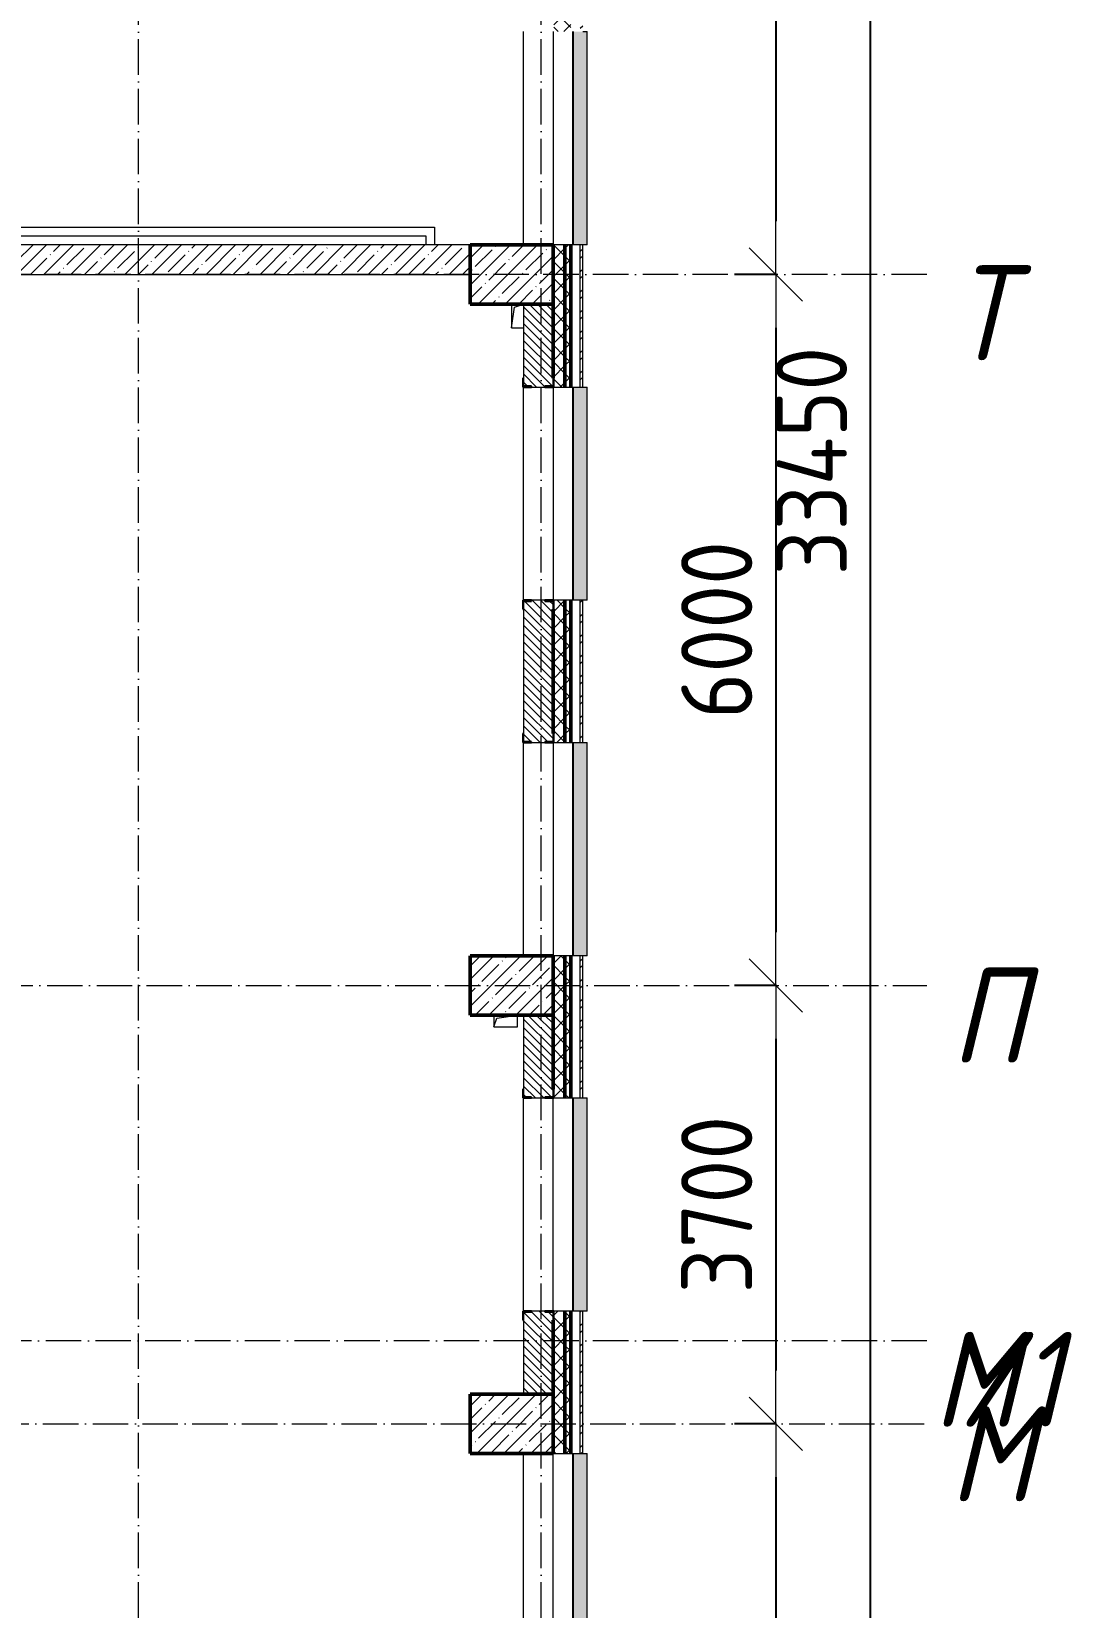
# Model space of a CAD drawing. Header units: millimetres. Extents: x 2294 to 908349, y -83289 to 219220.
# Drawn here: x 184729 to 193520, y 27256 to 40556 of the extents above; entities that cross this region are included whole.
import ezdxf

# ---------------------------------------------------------------- set-up
doc = ezdxf.new("R2010")
doc.units = ezdxf.units.MM
doc.linetypes.add('50_200_ШТРИХ_1Т_ш5_п1_п1_', pattern=[700, 500, -100, 0, -100])
for name, color, linetype, lineweight in [('A-____-____-DIMS', 7, 'Continuous', 9), ('A-DETL-____-OTLN-4', 7, 'Continuous', 18), ('A-GENM-____-MCUT', 7, 'Continuous', 25), ('A-GENM-____-OTLN', 7, 'Continuous', 9), ('A-GENM-____-OTLN-1', 7, 'Continuous', 25), ('A-GLAZ-____-OTLN', 7, 'Continuous', 9), ('A-WALL-____-MCUT-1', 7, 'Continuous', 9), ('A-WALL-____-MCUT-2', 7, 'Continuous', 50), ('A-WALL-____-MCUT-3', 7, 'Continuous', 9), ('A-WALL-____-OTLN', 7, 'Continuous', 9), ('A-WALL-____-PATT-1', 7, 'Continuous', 9), ('A-WALL-FNSH-MCUT-1', 7, 'Continuous', 9), ('S-COLS-____-MCUT', 7, 'Continuous', 50), ('S-COLS-____-OTLN', 7, 'Continuous', 9), ('S-GRID-____-IDEN', 7, 'Continuous', 9), ('S-GRID-____-OTLN-1', 7, '50_200_ШТРИХ_1Т_ш5_п1_п1_', 9)]:
    doc.layers.add(name, color=color, linetype=linetype, lineweight=lineweight)
doc.layers.add('A-GLAZ-____-OTLN-1', color=7, linetype='Continuous', lineweight=9, true_color=0xc0c0c0)
doc.styles.add('ISOCPEUR_I', font='isocpeui.ttf', dxfattribs={"width": 0.9, "height": 2.5})
doc.styles.add('СПДС', font='isocpeur.ttf', dxfattribs={"width": 0.9})
doc.dimstyles.new('Размера А3', dxfattribs={"dimtxt": 800, "dimasz": 450, "dimexe": 350, "dimexo": 100, "dimgap": 200, "dimtad": 1, "dimdec": 0, "dimrnd": 10, "dimzin": 0, "dimdsep": 46, "dimtxsty": 'СПДС', "dimblk": 'ARROWHEAD_6', "dimcen": 1, "dimclrd": 5, "dimclre": 5, "dimclrt": 5, "dimazin": 0, "dimtfac": 1, "dimtdec": 0, "dimtmove": 2, "dimatfit": 3, "dimfxl": 1, "dimtolj": 1, "dimtzin": 0, "dimarcsym": 0})
pattern_1 = [(45, (165583.51, 6025.28), (-70.71068, 70.71068), []), (135, (165583.51, 6025.28), (-70.71068, -70.71068), [])]
pattern_2 = [(135, (165583.507, 6025.276), (-35.35534, -35.35534), [])]

# ---------------------------------------------------------------- blocks, each defined once
blk = doc.blocks.new('ARROWHEAD_6')
at = {"color": 0, "linetype": 'Continuous'}
for p, q in [((-0.5, -0.5), (0.5, 0.5)), ((0, 0), (-1, 0))]:
    blk.add_line(p, q, dxfattribs=at)
blk = doc.blocks.new('*D2794')
at = {"layer": 'A-____-____-DIMS', "color": 0, "lineweight": -2, "transparency": 16777216}
for p, q in [((191022, 44506), (190666, 44506)), ((191016, 44056), (191016, 38956)), ((191022, 38506), (190666, 38506))]:
    blk.add_line(p, q, dxfattribs=at)
at = {"layer": 'Defpoints', "color": 0, "transparency": 16777216}
for p in [(191122, 44506), (191016, 38506), (191122, 38506)]:
    blk.add_point(p, dxfattribs=at)
at = {"layer": 'A-____-____-DIMS', "color": 0, "lineweight": -2, "transparency": 16777216, "xscale": 450, "yscale": 450, "zscale": 450}
for p, rotation in [((191016, 44506), 90), ((191016, 38506), 270)]:
    blk.add_blockref('ARROWHEAD_6', p, dxfattribs=dict(at, rotation=rotation))
at = {"layer": 'A-____-____-DIMS', "color": 0, "transparency": 16777216, "insert": (190516, 41506), "char_height": 600, "attachment_point": 5, "rotation": 90, "style": 'СПДС'}
blk.add_mtext('\\A1;6000', dxfattribs=at)
blk = doc.blocks.new('*D2795')
at = {"layer": 'A-____-____-DIMS', "color": 0, "lineweight": -2, "transparency": 16777216}
for p, q in [((191022, 38506), (190666, 38506)), ((191016, 38056), (191016, 32956)), ((191022, 32506), (190666, 32506))]:
    blk.add_line(p, q, dxfattribs=at)
at = {"layer": 'Defpoints', "color": 0, "transparency": 16777216}
for p in [(191122, 38506), (191016, 32506), (191122, 32506)]:
    blk.add_point(p, dxfattribs=at)
at = {"layer": 'A-____-____-DIMS', "color": 0, "lineweight": -2, "transparency": 16777216, "xscale": 450, "yscale": 450, "zscale": 450}
for p, rotation in [((191016, 38506), 90), ((191016, 32506), 270)]:
    blk.add_blockref('ARROWHEAD_6', p, dxfattribs=dict(at, rotation=rotation))
at = {"layer": 'A-____-____-DIMS', "color": 0, "transparency": 16777216, "insert": (190516, 35506), "char_height": 600, "attachment_point": 5, "rotation": 90, "style": 'СПДС'}
blk.add_mtext('\\A1;6000', dxfattribs=at)
blk = doc.blocks.new('*D2796')
at = {"layer": 'A-____-____-DIMS', "color": 0, "lineweight": -2, "transparency": 16777216}
for p, q in [((191022, 32506), (190666, 32506)), ((191016, 32056), (191016, 29256)), ((191022, 28806), (190666, 28806))]:
    blk.add_line(p, q, dxfattribs=at)
at = {"layer": 'Defpoints', "color": 0, "transparency": 16777216}
for p in [(191122, 32506), (191016, 28806), (191122, 28806)]:
    blk.add_point(p, dxfattribs=at)
at = {"layer": 'A-____-____-DIMS', "color": 0, "lineweight": -2, "transparency": 16777216, "xscale": 450, "yscale": 450, "zscale": 450}
for p, rotation in [((191016, 32506), 90), ((191016, 28806), 270)]:
    blk.add_blockref('ARROWHEAD_6', p, dxfattribs=dict(at, rotation=rotation))
at = {"layer": 'A-____-____-DIMS', "color": 0, "transparency": 16777216, "insert": (190516, 30656), "char_height": 600, "attachment_point": 5, "rotation": 90, "style": 'СПДС'}
blk.add_mtext('\\A1;3700', dxfattribs=at)
blk = doc.blocks.new('*D2797')
at = {"layer": 'A-____-____-DIMS', "color": 0, "lineweight": -2, "transparency": 16777216}
for p, q in [((191022, 28806), (190666, 28806)), ((191016, 28356), (191016, 23956)), ((191022, 23506), (190666, 23506))]:
    blk.add_line(p, q, dxfattribs=at)
at = {"layer": 'Defpoints', "color": 0, "transparency": 16777216}
for p in [(191122, 28806), (191016, 23506), (191122, 23506)]:
    blk.add_point(p, dxfattribs=at)
at = {"layer": 'A-____-____-DIMS', "color": 0, "lineweight": -2, "transparency": 16777216, "xscale": 450, "yscale": 450, "zscale": 450}
for p, rotation in [((191016, 28806), 90), ((191016, 23506), 270)]:
    blk.add_blockref('ARROWHEAD_6', p, dxfattribs=dict(at, rotation=rotation))
at = {"layer": 'A-____-____-DIMS', "color": 0, "transparency": 16777216, "insert": (190516, 26156), "char_height": 600, "attachment_point": 5, "rotation": 90, "style": 'СПДС'}
blk.add_mtext('\\A1;5300', dxfattribs=at)
blk = doc.blocks.new('*D2799')
at = {"layer": 'A-____-____-DIMS', "color": 0, "lineweight": -2, "transparency": 16777216}
for p, q in [((191810, 53656), (192166, 53656)), ((191816, 20656), (191816, 53206)), ((191810, 20206), (192166, 20206))]:
    blk.add_line(p, q, dxfattribs=at)
at = {"layer": 'Defpoints', "color": 0, "transparency": 16777216}
for p in [(191710, 53656), (191816, 53656), (191710, 20206)]:
    blk.add_point(p, dxfattribs=at)
at = {"layer": 'A-____-____-DIMS', "color": 0, "lineweight": -2, "transparency": 16777216, "xscale": 450, "yscale": 450, "zscale": 450}
for p, rotation in [((191816, 53656), 90), ((191816, 20206), 270)]:
    blk.add_blockref('ARROWHEAD_6', p, dxfattribs=dict(at, rotation=rotation))
at = {"layer": 'A-____-____-DIMS', "color": 0, "transparency": 16777216, "insert": (191316, 36931), "char_height": 600, "attachment_point": 5, "rotation": 90, "style": 'СПДС'}
blk.add_mtext('\\A1;33450', dxfattribs=at)
blk = doc.blocks.new('BSC_Колонна _Прямоугольная - 500х700-25976089-АР1_План отверстий 3 этажа в осях 1-64_А-ГГ')
at = {"layer": 'S-COLS-____-OTLN'}
h = blk.add_hatch(dxfattribs=at)
h.set_pattern_fill('FP_40', color=256, style=0, pattern_type=2)
h.set_pattern_definition([(315, (-32481.04, 23200), (114.04925, 114.04925), []), (315, (-32481.04, 23085.95), (114.04925, 114.04925), [201.613, -40.323, 3.353, -36.97])])
h.paths.add_polyline_path([(-250, 350), (-250, -350), (250, -350), (250, 350)], flags=0)
at = {"layer": 'S-COLS-____-MCUT'}
for p, q in [((250, 350), (-250, 350)), ((-250, 350), (-250, -350)), ((250, -350), (250, 350)), ((-250, -350), (250, -350))]:
    blk.add_line(p, q, dxfattribs=at)
blk = doc.blocks.new('BSC_Колонна _Прямоугольная - 500х700-V126-АР1_План отверстий 3 этажа в осях 1-64_А-ГГ')
at = {"layer": 'S-COLS-____-OTLN'}
h = blk.add_hatch(dxfattribs=at)
h.set_pattern_fill('FP_149', color=256, style=0, pattern_type=2)
h.set_pattern_definition([(315, (-22781.04, 23200), (114.04925, 114.04925), []), (315, (-22781.04, 23085.95), (114.04925, 114.04925), [201.613, -40.323, 3.353, -36.97])])
h.paths.add_polyline_path([(-250, 350), (-250, -350), (250, -350), (250, 350)], flags=0)
at = {"layer": 'S-COLS-____-MCUT'}
for p, q in [((250, 350), (-250, 350)), ((-250, 350), (-250, -350)), ((250, -350), (250, 350)), ((-250, -350), (250, -350))]:
    blk.add_line(p, q, dxfattribs=at)
blk = doc.blocks.new('BSC_Колонна _Прямоугольная - 500х700-V127-АР1_План отверстий 3 этажа в осях 1-64_А-ГГ')
at = {"layer": 'S-COLS-____-OTLN'}
h = blk.add_hatch(dxfattribs=at)
h.set_pattern_fill('FP_150', color=256, style=0, pattern_type=2)
h.set_pattern_definition([(315, (-26481.04, 23200), (114.04925, 114.04925), []), (315, (-26481.04, 23085.95), (114.04925, 114.04925), [201.613, -40.323, 3.353, -36.97])])
h.paths.add_polyline_path([(-250, 237), (-250, -350), (250, -350), (250, 350), (-250, 350)], flags=0)
at = {"layer": 'S-COLS-____-MCUT'}
for p, q in [((250, 350), (-250, 350)), ((-250, 350), (-250, -350)), ((250, -350), (250, 350)), ((-250, -350), (250, -350))]:
    blk.add_line(p, q, dxfattribs=at)
blk = doc.blocks.new('Фахверк_СКБ_Уголок - 250_2700-27497298-АР1_План отверстий 3 этажа в осях 1-64_А-ГГ')
at = {"layer": 'A-GENM-____-MCUT'}
for p, q in [((200, 181), (125, 181)), ((125, 181), (125, 106)), ((131, 106), (131, 175)), ((131, 175), (200, 175)), ((200, 175), (200, 181)), ((125, 106), (131, 106)), ((131, -6), (125, -6)), ((125, -6), (125, -81)), ((125, -81), (200, -81)), ((131, -75), (131, -6)), ((200, -75), (131, -75)), ((200, -81), (200, -75))]:
    blk.add_line(p, q, dxfattribs=at)
blk = doc.blocks.new('AR_Отверстие прямоугольное _в плите_ - AR_Отверстие прямоугольное _в плите_-30510803-АР1_План отверстий 3 этажа в осях 1-64_А-ГГ')
at = {"layer": 'A-GENM-____-OTLN'}
for p, q in [((-50, 100), (-50, -100)), ((-50, -100), (-25, 75)), ((-25, 75), (50, 100)), ((-50, -100), (50, -100))]:
    blk.add_line(p, q, dxfattribs=at)
blk = doc.blocks.new('AR_Отверстие прямоугольное _в плите_ - AR_Отверстие прямоугольное _в плите_-V183-АР1_План отверстий 3 этажа в осях 1-64_А-ГГ')
at = {"layer": 'A-GENM-____-OTLN'}
for p, q in [((-100, 50), (-100, -50)), ((-100, -50), (-75, 25)), ((-75, 25), (100, 50)), ((100, -50), (100, 50)), ((-100, -50), (100, -50))]:
    blk.add_line(p, q, dxfattribs=at)
blk = doc.blocks.new('Отлив_СКБ - Отлив витража_120_НВФ-31885687-АР1_План отверстий 3 этажа в осях 1-64_А-ГГ')
at = {"layer": 'A-GLAZ-____-OTLN-1'}
for points in [[(0, 0), (0, -2), (1800, -2), (1800, 0), (534, 0)], [(0, -2), (0, -120), (1800, -120), (1800, -2), (534, -2)]]:
    blk.add_hatch(color=256, dxfattribs=at).paths.add_polyline_path(points, flags=0)
at = {"layer": 'A-GLAZ-____-OTLN'}
for p, q in [((0, 0), (1800, 0)), ((1800, -2), (0, -2)), ((0, -120), (0, -83)), ((0, -120), (1800, -120)), ((1800, -83), (1800, -120))]:
    blk.add_line(p, q, dxfattribs=at)
blk = doc.blocks.new('3floor')
at = {"layer": 'A-WALL-____-PATT-1'}
h = blk.add_hatch(dxfattribs=at)
h.set_pattern_fill('FP_1', color=256, style=0, pattern_type=2)
h.set_pattern_definition(pattern_1)
h.paths.add_polyline_path([(189234, 15556), (189234, 17756), (189140, 17756), (189140, 17681), (189134, 17681), (189134, 15556)], flags=0)
h.paths.add_polyline_path([(189234, 19556), (189234, 20756), (189140, 20756), (189140, 20681), (189134, 20681), (189134, 19631), (189140, 19631), (189140, 19556)], flags=0)
h.paths.add_polyline_path([(189234, 22556), (189234, 23756), (189134, 23756), (189134, 22631), (189140, 22631), (189140, 22556)], flags=0)
h.paths.add_polyline_path([(189234, 25556), (189234, 26756), (189140, 26756), (189140, 26681), (189134, 26681), (189134, 25631), (189140, 25631), (189140, 25556)], flags=0)
h.paths.add_polyline_path([(189134, 28556), (189234, 28556), (189234, 29756), (189140, 29756), (189140, 29681), (189134, 29681), (189134, 29056)], flags=0)
h.paths.add_polyline_path([(189140, 31556), (189234, 31556), (189234, 32756), (189134, 32756), (189134, 31631), (189140, 31631), (189140, 31562)], flags=0)
h.paths.add_polyline_path([(189140, 34556), (189234, 34556), (189234, 35756), (189140, 35756), (189140, 35681), (189134, 35681), (189134, 34631), (189140, 34631), (189140, 34562)], flags=0)
h.paths.add_polyline_path([(189140, 37556), (189234, 37556), (189234, 38756), (189134, 38756), (189134, 37631), (189140, 37631), (189140, 37562)], flags=0)
h.paths.add_polyline_path([(189234, 40556), (189234, 41756), (189140, 41756), (189140, 41681), (189134, 41681), (189134, 40631), (189140, 40631), (189140, 40556)], flags=0)
h.paths.add_polyline_path([(189140, 43556), (189234, 43556), (189234, 44756), (189134, 44756), (189134, 43631), (189140, 43631), (189140, 43562)], flags=0)
h.paths.add_polyline_path([(189234, 46556), (189234, 47806), (189140, 47806), (189140, 47731), (189134, 47731), (189134, 46631), (189140, 46631), (189140, 46556)], flags=0)
h.paths.add_polyline_path([(189234, 49606), (189234, 53756), (189134, 53756), (189134, 49606)], flags=0)
h = blk.add_hatch(dxfattribs=at)
h.set_pattern_fill('FP_1', color=256, style=0, pattern_type=2)
h.set_pattern_definition(pattern_1)
h.paths.add_polyline_path([(189284, 15556), (189284, 17756), (189234, 17756), (189234, 15556)], flags=0)
h.paths.add_polyline_path([(189284, 19556), (189284, 20756), (189234, 20756), (189234, 19556)], flags=0)
h.paths.add_polyline_path([(189284, 22556), (189284, 23756), (189234, 23756), (189234, 22556)], flags=0)
h.paths.add_polyline_path([(189284, 25556), (189284, 26756), (189234, 26756), (189234, 25556)], flags=0)
h.paths.add_polyline_path([(189284, 28556), (189284, 29756), (189234, 29756), (189234, 28556)], flags=0)
h.paths.add_polyline_path([(189234, 31556), (189284, 31556), (189284, 32756), (189234, 32756), (189234, 32560)], flags=0)
h.paths.add_polyline_path([(189234, 34556), (189284, 34556), (189284, 35756), (189234, 35756)], flags=0)
h.paths.add_polyline_path([(189284, 37556), (189284, 38756), (189234, 38756), (189234, 37556)], flags=0)
h.paths.add_polyline_path([(189234, 40556), (189284, 40556), (189284, 41756), (189234, 41756), (189234, 41161)], flags=0)
h.paths.add_polyline_path([(189234, 43556), (189284, 43556), (189284, 44756), (189234, 44756), (189234, 44601)], flags=0)
h.paths.add_polyline_path([(189284, 46556), (189284, 47806), (189234, 47806), (189234, 46556)], flags=0)
h.paths.add_polyline_path([(189284, 49606), (189284, 53756), (189234, 53756), (189234, 49606)], flags=0)
h = blk.add_hatch(dxfattribs=at)
h.set_pattern_fill('FP_3', color=256, style=0, pattern_type=2)
h.set_pattern_definition([(45, (165583.51, 6025.28), (-85.5366, 85.5366), []), (45, (165640.53, 6025.28), (-85.5366, 85.5366), [])])
h.paths.add_polyline_path([(189364, 15746), (189384, 15746), (189384, 17756), (189364, 17756), (189364, 15790)], flags=0)
h.paths.add_polyline_path([(189384, 19556), (189384, 20756), (189364, 20756), (189364, 19556)], flags=0)
h.paths.add_polyline_path([(189384, 22556), (189384, 23756), (189364, 23756), (189364, 22556)], flags=0)
h.paths.add_polyline_path([(189384, 25556), (189384, 26756), (189364, 26756), (189364, 25556)], flags=0)
h.paths.add_polyline_path([(189364, 28556), (189384, 28556), (189384, 29756), (189364, 29756)], flags=0)
h.paths.add_polyline_path([(189384, 31556), (189384, 32756), (189364, 32756), (189364, 31556)], flags=0)
h.paths.add_polyline_path([(189384, 34556), (189384, 35756), (189364, 35756), (189364, 34556)], flags=0)
h.paths.add_polyline_path([(189364, 37556), (189384, 37556), (189384, 38756), (189364, 38756), (189364, 37720)], flags=0)
h.paths.add_polyline_path([(189384, 40556), (189384, 41756), (189364, 41756), (189364, 40556)], flags=0)
h.paths.add_polyline_path([(189384, 43556), (189384, 44756), (189364, 44756), (189364, 43556)], flags=0)
h.paths.add_polyline_path([(189364, 46556), (189384, 46556), (189384, 47576), (189364, 47576), (189364, 47181)], flags=0)
h = blk.add_hatch(dxfattribs=at)
h.set_pattern_fill('FP_38', color=256, style=0, pattern_type=2)
h.set_pattern_definition([(45, (165583.5, 6025.28), (-114.04925, 114.04925), []), (45, (165697.56, 6025.28), (-114.04925, 114.04925), [201.612, -40.322, 3.353, -36.97])])
h.paths.add_polyline_path([(188434, 38506), (188434, 38756), (182034, 38756), (182034, 38506), (186779, 38506)], flags=0)
h.paths.add_polyline_path([(180884, 38506), (180884, 38756), (180184, 38756), (180184, 38506)], flags=0)
h = blk.add_hatch(dxfattribs=at)
h.set_pattern_fill('FP_6', color=256, style=0, pattern_type=2)
h.set_pattern_definition(pattern_2)
h.paths.add_polyline_path([(189065, 34556), (189065, 34562), (189134, 34562), (189134, 35750), (189065, 35750), (189065, 35756), (188953, 35756), (188953, 35750), (188884, 35750), (188884, 34562), (188953, 34562), (188953, 34556)], flags=0)
h.paths.add_polyline_path([(189065, 37556), (189065, 37562), (189134, 37562), (189134, 38256), (188884, 38256), (188884, 37562), (188953, 37562), (188953, 37556)], flags=0)
h = blk.add_hatch(dxfattribs=at)
h.set_pattern_fill('FP_6', color=256, style=0, pattern_type=2)
h.set_pattern_definition(pattern_2)
h.paths.add_polyline_path([(188953, 29056), (189134, 29056), (189134, 29750), (189065, 29750), (189065, 29756), (188953, 29756), (188953, 29750), (188884, 29750), (188884, 29056)], flags=0)
h.paths.add_polyline_path([(188953, 31556), (189065, 31556), (189065, 31562), (189134, 31562), (189134, 32256), (188884, 32256), (188884, 31562), (188953, 31562)], flags=0)
at = {"layer": 'A-DETL-____-OTLN-4'}
for p, q in [((180384, 38906), (188134, 38906)), ((188134, 38906), (188134, 38756)), ((180384, 38831), (188059, 38831)), ((188059, 38831), (188059, 38756))]:
    blk.add_line(p, q, dxfattribs=at)
at = {"layer": 'A-WALL-____-MCUT-1'}
for p, q in [((188434, 38756), (182034, 38756)), ((182034, 38506), (188434, 38506))]:
    blk.add_line(p, q, dxfattribs=at)
at = {"layer": 'A-WALL-____-MCUT-2'}
for p, q in [((189234, 37556), (189234, 38756)), ((189284, 37556), (189284, 38756)), ((189134, 38256), (189134, 37631)), ((189134, 35681), (189134, 34631)), ((189234, 34556), (189234, 35756)), ((189284, 34556), (189284, 35756)), ((189234, 31556), (189234, 32756)), ((189284, 31556), (189284, 32756)), ((189134, 32256), (189134, 31631)), ((189134, 29681), (189134, 29056)), ((189234, 28556), (189234, 29756)), ((189284, 28556), (189284, 29756))]:
    blk.add_line(p, q, dxfattribs=at)
at = {"layer": 'A-WALL-____-MCUT-3'}
for p, q in [((189364, 38756), (189134, 38756)), ((189364, 37556), (189364, 38756)), ((188884, 38256), (188884, 37631)), ((188953, 37556), (189065, 37556)), ((189140, 37556), (189364, 37556)), ((188884, 35681), (188884, 34631)), ((189065, 35756), (188953, 35756)), ((189364, 35756), (189140, 35756)), ((189364, 34556), (189364, 35756)), ((188953, 34556), (189065, 34556)), ((189140, 34556), (189364, 34556)), ((189364, 32756), (189134, 32756)), ((189364, 31556), (189364, 32756)), ((188884, 32256), (188884, 31631)), ((188953, 31556), (189065, 31556)), ((189140, 31556), (189364, 31556)), ((188884, 29681), (188884, 29056)), ((189065, 29756), (188953, 29756)), ((189364, 29756), (189140, 29756)), ((189364, 28556), (189364, 29756)), ((189134, 28556), (189364, 28556))]:
    blk.add_line(p, q, dxfattribs=at)
at = {"layer": 'A-WALL-____-OTLN'}
for p, q in [((188884, 38756), (188884, 40556)), ((189134, 40556), (189134, 38756)), ((189134, 38756), (189134, 38756)), ((188884, 35756), (188884, 37556)), ((189134, 37556), (189134, 35756)), ((189134, 35756), (189134, 35756)), ((188884, 32756), (188884, 34556)), ((189134, 34556), (189134, 34556)), ((189134, 34556), (189134, 32756)), ((188884, 29756), (188884, 31556)), ((189134, 29756), (189134, 31556)), ((188884, 26756), (188884, 28556)), ((189134, 26756), (189134, 28556))]:
    blk.add_line(p, q, dxfattribs=at)
at = {"layer": 'A-WALL-FNSH-MCUT-1'}
for p, q in [((189384, 38756), (189364, 38756)), ((189384, 37556), (189384, 38756)), ((189364, 37556), (189384, 37556)), ((189384, 35756), (189364, 35756)), ((189384, 34556), (189384, 35756)), ((189364, 34556), (189384, 34556)), ((189384, 32756), (189364, 32756)), ((189384, 31556), (189384, 32756)), ((189364, 31556), (189384, 31556)), ((189384, 29756), (189364, 29756)), ((189384, 28556), (189384, 29756)), ((189364, 28556), (189384, 28556))]:
    blk.add_line(p, q, dxfattribs=at)
at = {"layer": 'A-GENM-____-OTLN'}
for name, p in [('AR_Отверстие прямоугольное _в плите_ - AR_Отверстие прямоугольное _в плите_-30510803-АР1_План отверстий 3 этажа в осях 1-64_А-ГГ', (188834, 38156)), ('AR_Отверстие прямоугольное _в плите_ - AR_Отверстие прямоугольное _в плите_-V183-АР1_План отверстий 3 этажа в осях 1-64_А-ГГ', (188734, 32206))]:
    blk.add_blockref(name, p, dxfattribs=at)
at = {"layer": 'A-GENM-____-OTLN-1'}
for p, rotation in [((189059, 37431), 89.99999999999991), ((188959, 35881), 269.9999999999999), ((189059, 34431), 89.99999999999991), ((189059, 31431), 89.99999999999991), ((188959, 29881), 269.9999999999999)]:
    blk.add_blockref('Фахверк_СКБ_Уголок - 250_2700-27497298-АР1_План отверстий 3 этажа в осях 1-64_А-ГГ', p, dxfattribs=dict(at, rotation=rotation))
at = {"layer": 'A-GLAZ-____-OTLN', "rotation": 89.99999999999932}
for p in [(189301, 38756), (189301, 35756), (189301, 32756), (189301, 29756), (189301, 26756)]:
    blk.add_blockref('Отлив_СКБ - Отлив витража_120_НВФ-31885687-АР1_План отверстий 3 этажа в осях 1-64_А-ГГ', p, dxfattribs=at)
at = {"layer": 'S-COLS-____-OTLN', "rotation": 89.9999999999999}
for name, p in [('BSC_Колонна _Прямоугольная - 500х700-25976089-АР1_План отверстий 3 этажа в осях 1-64_А-ГГ', (188784, 38506)), ('BSC_Колонна _Прямоугольная - 500х700-V127-АР1_План отверстий 3 этажа в осях 1-64_А-ГГ', (188784, 32506)), ('BSC_Колонна _Прямоугольная - 500х700-V126-АР1_План отверстий 3 этажа в осях 1-64_А-ГГ', (188784, 28806))]:
    blk.add_blockref(name, p, dxfattribs=at)
blk = doc.blocks.new('3osi')
at = {"layer": 'S-GRID-____-OTLN-1', "color": 251, "ltscale": 0.6, "true_color": 0x636466}
for p, q in [((185633.5, 1542.7), (185633.5, 55906.2)), ((189033.5, 1542.7), (189033.5, 55906.2)), ((192291.2, 38506.3), (160914.7, 38506.3)), ((160914.7, 32506.3), (192291.2, 32506.3)), ((192291.2, 29506.3), (160914.7, 29506.3)), ((173483.5, 28806.3), (192291.2, 28806.3))]:
    blk.add_line(p, q, dxfattribs=at)
at = {"layer": 'S-GRID-____-IDEN', "char_height": 800, "attachment_point": 1, "style": 'ISOCPEUR_I'}
for s, insert, width in [('\\fISOCPEUR|b0|i1|c204|p34|;\\W.9;Т', (192498.4, 38582.4), 223.671), ('\\fISOCPEUR|b0|i1|c204|p34|;\\W.9;П', (192493.3, 32653), 223.671), ('\\fISOCPEUR|b0|i1|c204|p34|;\\W.9;М', (192343.6, 29582.4), 252.532), ('/1', (192552, 29582.4), 346.329), ('\\fISOCPEUR|b0|i1|c204|p34|;\\W.9;М', (192481.6, 28953), 252.532)]:
    blk.add_mtext(s, dxfattribs=dict(at, insert=insert, width=width))
at = {"layer": 'A-____-____-DIMS'}
for base, p1, p2, picture, middle in [((191816, 53656.3), (191710, 20206.3), (191710, 53656.3), '*D2799', (191316, 36931.3)), ((191016, 38506.3), (191122.1, 44506.3), (191122.1, 38506.3), '*D2794', (190516, 41506.3)), ((191016, 32506.3), (191122.1, 38506.3), (191122.1, 32506.3), '*D2795', (190516, 35506.3)), ((191016, 28806.3), (191122.1, 32506.3), (191122.1, 28806.3), '*D2796', (190516, 30656.3)), ((191016, 23506.3), (191122.1, 28806.3), (191122.1, 23506.3), '*D2797', (190516, 26156.3))]:
    dim = blk.add_linear_dim(base=base, p1=p1, p2=p2, angle=90, dimstyle='Размера А3', override={"dimtxt": 600, "dimclrd": 0, "dimclre": 0, "dimclrt": 0}, dxfattribs=at)
    dim.commit()
    dim.dimension.update_dxf_attribs({"geometry": picture, "text_midpoint": middle})

msp = doc.modelspace()

# ---------------------------------------------------------------- block references
for name in ['3osi', '3floor']:
    msp.add_blockref(name, (0, 0))

doc.saveas('drawing.dxf')
